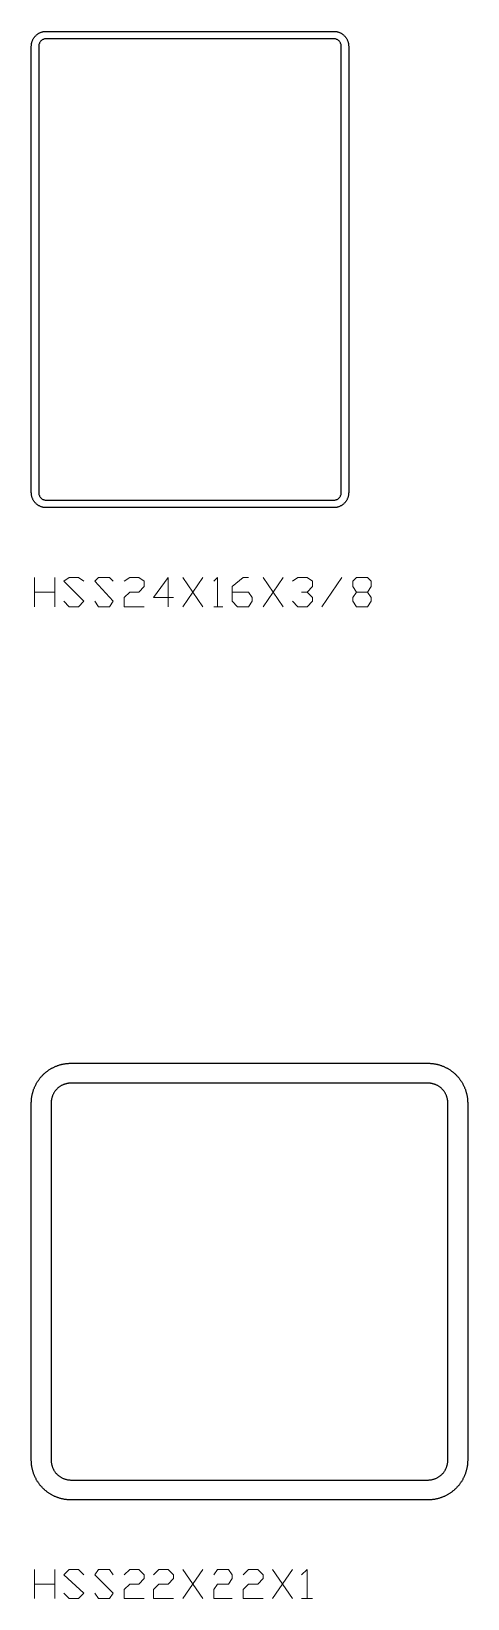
# Model space of a CAD drawing. Header units: inches. Extents: x 0 to 975, y -1305 to 34.
# Drawn here: x 100 to 122, y -105 to -26 of the extents above; entities that cross this region are included whole.
import ezdxf

# ---------------------------------------------------------------- set-up
doc = ezdxf.new("R2010")
doc.units = ezdxf.units.IN
doc.header["$MEASUREMENT"] = 0
doc.layers.add('AISC_STEEL', color=7, linetype='Continuous')

msp = doc.modelspace()

# ---------------------------------------------------------------- linework, layer by layer
at = {"color": 3, "lineweight": 0}
for p, q in [((100.164, -54.996), (100.164, -53.521)), ((101.178, -53.521), (101.178, -54.996)), ((107.633, -53.521), (108.647, -54.996)), ((107.633, -54.996), (108.647, -53.521)), ((111.691, -53.521), (112.705, -54.996)), ((111.691, -54.996), (112.705, -53.521)), ((114.642, -54.996), (115.656, -53.521)), ((100.164, -54.259), (101.178, -54.259)), ((109.201, -54.996), (109.662, -54.996)), ((100.164, -104.978), (100.164, -103.502)), ((100.164, -104.24), (101.178, -104.24)), ((101.178, -103.502), (101.178, -104.978)), ((107.633, -103.502), (108.647, -104.978)), ((107.633, -104.978), (108.647, -103.502)), ((112.152, -103.502), (113.166, -104.978)), ((112.152, -104.978), (113.166, -103.502)), ((113.627, -104.978), (114.18, -104.978))]:
    msp.add_line(p, q, dxfattribs=at)
for points in [[(101.639, -54.72), (101.916, -54.996), (102.377, -54.996), (102.653, -54.72), (101.639, -53.705), (101.916, -53.521), (102.377, -53.521), (102.653, -53.705)], [(103.207, -54.72), (103.391, -54.996), (103.944, -54.996), (104.129, -54.72), (103.207, -53.705), (103.391, -53.521), (103.944, -53.521), (104.129, -53.705)], [(104.682, -53.705), (104.959, -53.521), (105.42, -53.521), (105.697, -53.705), (105.697, -53.982), (105.42, -54.259), (104.959, -54.259), (104.682, -54.535), (104.682, -54.996), (105.697, -54.996)], [(107.172, -54.535), (106.158, -54.535), (106.895, -53.521), (106.895, -54.996)], [(109.201, -53.705), (109.385, -53.521), (109.385, -54.996)], [(110.123, -54.259), (110.953, -54.259), (111.137, -54.535), (111.137, -54.72), (110.953, -54.996), (110.4, -54.996), (110.123, -54.72), (110.123, -53.982), (110.676, -53.521), (110.953, -53.521)], [(113.166, -53.705), (113.443, -53.521), (113.904, -53.521), (114.18, -53.705), (114.18, -53.982), (113.904, -54.259), (113.627, -54.259)], [(116.947, -54.259), (117.131, -54.535), (117.131, -54.72), (116.947, -54.996), (116.394, -54.996), (116.209, -54.72), (116.209, -54.535), (116.394, -54.259), (116.947, -54.259), (117.131, -53.982), (117.131, -53.705), (116.947, -53.521), (116.394, -53.521), (116.209, -53.705), (116.209, -53.982), (116.394, -54.259)], [(113.904, -54.259), (114.18, -54.535), (114.18, -54.72), (113.904, -54.996), (113.443, -54.996), (113.166, -54.72)], [(101.639, -104.701), (101.916, -104.978), (102.377, -104.978), (102.653, -104.701), (101.639, -103.779), (101.916, -103.502), (102.377, -103.502), (102.653, -103.779)], [(103.207, -104.701), (103.391, -104.978), (103.944, -104.978), (104.129, -104.701), (103.207, -103.779), (103.391, -103.502), (103.944, -103.502), (104.129, -103.779)], [(104.682, -103.779), (104.959, -103.502), (105.42, -103.502), (105.697, -103.779), (105.697, -103.963), (105.42, -104.24), (104.959, -104.24), (104.682, -104.517), (104.682, -104.978), (105.697, -104.978)], [(106.158, -103.779), (106.434, -103.502), (106.895, -103.502), (107.172, -103.779), (107.172, -103.963), (106.895, -104.24), (106.434, -104.24), (106.158, -104.517), (106.158, -104.978), (107.172, -104.978)], [(109.201, -103.779), (109.385, -103.502), (109.938, -103.502), (110.123, -103.779), (110.123, -103.963), (109.938, -104.24), (109.385, -104.24), (109.201, -104.517), (109.201, -104.978), (110.123, -104.978)], [(110.676, -103.779), (110.953, -103.502), (111.414, -103.502), (111.691, -103.779), (111.691, -103.963), (111.414, -104.24), (110.953, -104.24), (110.676, -104.517), (110.676, -104.978), (111.691, -104.978)], [(113.627, -103.779), (113.904, -103.502), (113.904, -104.978)]]:
    msp.add_lwpolyline(points, dxfattribs=at)
at = {"layer": 'AISC_STEEL'}
for points in [[(115.25, -26), (115.279, -26.001), (115.309, -26.002), (115.338, -26.005), (115.367, -26.009), (115.396, -26.014), (115.425, -26.021), (115.454, -26.028), (115.482, -26.037), (115.51, -26.046), (115.537, -26.057), (115.564, -26.069), (115.59, -26.082), (115.616, -26.096), (115.642, -26.111), (115.667, -26.126), (115.691, -26.143), (115.714, -26.161), (115.737, -26.18), (115.759, -26.199), (115.78, -26.22), (115.801, -26.241), (115.82, -26.263), (115.839, -26.286), (115.857, -26.309), (115.874, -26.333), (115.889, -26.358), (115.904, -26.384), (115.918, -26.41), (115.931, -26.436), (115.943, -26.463), (115.954, -26.49), (115.963, -26.518), (115.972, -26.546), (115.979, -26.575), (115.986, -26.604), (115.991, -26.633), (115.995, -26.662), (115.998, -26.691), (115.999, -26.721), (116, -26.75), (116, -49.25), (115.999, -49.279), (115.998, -49.309), (115.995, -49.338), (115.991, -49.367), (115.986, -49.396), (115.979, -49.425), (115.972, -49.454), (115.963, -49.482), (115.954, -49.51), (115.943, -49.537), (115.931, -49.564), (115.918, -49.59), (115.904, -49.616), (115.889, -49.642), (115.874, -49.667), (115.857, -49.691), (115.839, -49.714), (115.82, -49.737), (115.801, -49.759), (115.78, -49.78), (115.759, -49.801), (115.737, -49.82), (115.714, -49.839), (115.691, -49.857), (115.667, -49.874), (115.642, -49.889), (115.616, -49.904), (115.59, -49.918), (115.564, -49.931), (115.537, -49.943), (115.51, -49.954), (115.482, -49.963), (115.454, -49.972), (115.425, -49.979), (115.396, -49.986), (115.367, -49.991), (115.338, -49.995), (115.309, -49.998), (115.279, -49.999), (115.25, -50), (100.75, -50), (100.721, -49.999), (100.691, -49.998), (100.662, -49.995), (100.633, -49.991), (100.604, -49.986), (100.575, -49.979), (100.546, -49.972), (100.518, -49.963), (100.49, -49.954), (100.463, -49.943), (100.436, -49.931), (100.41, -49.918), (100.384, -49.904), (100.358, -49.889), (100.333, -49.874), (100.309, -49.857), (100.286, -49.839), (100.263, -49.82), (100.241, -49.801), (100.22, -49.78), (100.199, -49.759), (100.18, -49.737), (100.161, -49.714), (100.143, -49.691), (100.126, -49.667), (100.111, -49.642), (100.096, -49.616), (100.082, -49.59), (100.069, -49.564), (100.057, -49.537), (100.046, -49.51), (100.037, -49.482), (100.028, -49.454), (100.021, -49.425), (100.014, -49.396), (100.009, -49.367), (100.005, -49.338), (100.002, -49.309), (100.001, -49.279), (100, -49.25), (100, -26.75), (100.001, -26.721), (100.002, -26.691), (100.005, -26.662), (100.009, -26.633), (100.014, -26.604), (100.021, -26.575), (100.028, -26.546), (100.037, -26.518), (100.046, -26.49), (100.057, -26.463), (100.069, -26.436), (100.082, -26.41), (100.096, -26.384), (100.111, -26.358), (100.126, -26.333), (100.143, -26.309), (100.161, -26.286), (100.18, -26.263), (100.199, -26.241), (100.22, -26.22), (100.241, -26.199), (100.263, -26.18), (100.286, -26.161), (100.309, -26.143), (100.333, -26.126), (100.358, -26.111), (100.384, -26.096), (100.41, -26.082), (100.436, -26.069), (100.463, -26.057), (100.49, -26.046), (100.518, -26.037), (100.546, -26.028), (100.575, -26.021), (100.604, -26.014), (100.633, -26.009), (100.662, -26.005), (100.691, -26.002), (100.721, -26.001), (100.75, -26)], [(100.75, -26.375), (100.721, -26.376), (100.691, -26.38), (100.662, -26.385), (100.634, -26.393), (100.606, -26.404), (100.58, -26.416), (100.554, -26.43), (100.53, -26.447), (100.506, -26.465), (100.485, -26.485), (100.465, -26.506), (100.447, -26.53), (100.43, -26.554), (100.416, -26.58), (100.404, -26.606), (100.393, -26.634), (100.385, -26.662), (100.38, -26.691), (100.376, -26.721), (100.375, -26.75), (100.375, -49.25), (100.376, -49.279), (100.38, -49.309), (100.385, -49.338), (100.393, -49.366), (100.404, -49.394), (100.416, -49.42), (100.43, -49.446), (100.447, -49.47), (100.465, -49.494), (100.485, -49.515), (100.506, -49.535), (100.53, -49.553), (100.554, -49.57), (100.58, -49.584), (100.606, -49.596), (100.634, -49.607), (100.662, -49.615), (100.691, -49.62), (100.721, -49.624), (100.75, -49.625), (115.25, -49.625), (115.279, -49.624), (115.309, -49.62), (115.338, -49.615), (115.366, -49.607), (115.394, -49.596), (115.42, -49.584), (115.446, -49.57), (115.47, -49.553), (115.494, -49.535), (115.515, -49.515), (115.535, -49.494), (115.553, -49.47), (115.57, -49.446), (115.584, -49.42), (115.596, -49.394), (115.607, -49.366), (115.615, -49.338), (115.62, -49.309), (115.624, -49.279), (115.625, -49.25), (115.625, -26.75), (115.624, -26.721), (115.62, -26.691), (115.615, -26.662), (115.607, -26.634), (115.596, -26.606), (115.584, -26.58), (115.57, -26.554), (115.553, -26.53), (115.535, -26.506), (115.515, -26.485), (115.494, -26.465), (115.47, -26.447), (115.446, -26.43), (115.42, -26.416), (115.394, -26.404), (115.366, -26.393), (115.338, -26.385), (115.309, -26.38), (115.279, -26.376), (115.25, -26.375)], [(120, -78), (120.033, -78), (120.065, -78.001), (120.098, -78.002), (120.131, -78.004), (120.163, -78.007), (120.196, -78.01), (120.229, -78.013), (120.261, -78.017), (120.293, -78.022), (120.326, -78.027), (120.358, -78.032), (120.39, -78.038), (120.422, -78.045), (120.454, -78.052), (120.486, -78.06), (120.518, -78.068), (120.549, -78.077), (120.581, -78.086), (120.612, -78.096), (120.643, -78.106), (120.674, -78.117), (120.705, -78.128), (120.735, -78.14), (120.765, -78.152), (120.795, -78.165), (120.825, -78.178), (120.855, -78.192), (120.885, -78.206), (120.914, -78.221), (120.943, -78.236), (120.972, -78.252), (121, -78.268), (121.028, -78.285), (121.056, -78.302), (121.084, -78.319), (121.111, -78.337), (121.138, -78.355), (121.165, -78.374), (121.191, -78.394), (121.218, -78.413), (121.243, -78.433), (121.269, -78.454), (121.294, -78.475), (121.319, -78.496), (121.343, -78.518), (121.367, -78.54), (121.391, -78.563), (121.414, -78.586), (121.437, -78.609), (121.46, -78.633), (121.482, -78.657), (121.504, -78.681), (121.525, -78.706), (121.546, -78.731), (121.567, -78.757), (121.587, -78.782), (121.606, -78.809), (121.626, -78.835), (121.645, -78.862), (121.663, -78.889), (121.681, -78.916), (121.698, -78.944), (121.715, -78.972), (121.732, -79), (121.748, -79.028), (121.764, -79.057), (121.779, -79.086), (121.794, -79.115), (121.808, -79.145), (121.822, -79.175), (121.835, -79.205), (121.848, -79.235), (121.86, -79.265), (121.872, -79.295), (121.883, -79.326), (121.894, -79.357), (121.904, -79.388), (121.914, -79.419), (121.923, -79.451), (121.932, -79.482), (121.94, -79.514), (121.948, -79.546), (121.955, -79.578), (121.962, -79.61), (121.968, -79.642), (121.973, -79.674), (121.978, -79.707), (121.983, -79.739), (121.987, -79.771), (121.99, -79.804), (121.993, -79.837), (121.996, -79.869), (121.998, -79.902), (121.999, -79.935), (122, -79.967), (122, -80), (122, -98), (122, -98.033), (121.999, -98.065), (121.998, -98.098), (121.996, -98.131), (121.993, -98.163), (121.99, -98.196), (121.987, -98.229), (121.983, -98.261), (121.978, -98.293), (121.973, -98.326), (121.968, -98.358), (121.962, -98.39), (121.955, -98.422), (121.948, -98.454), (121.94, -98.486), (121.932, -98.518), (121.923, -98.549), (121.914, -98.581), (121.904, -98.612), (121.894, -98.643), (121.883, -98.674), (121.872, -98.705), (121.86, -98.735), (121.848, -98.765), (121.835, -98.795), (121.822, -98.825), (121.808, -98.855), (121.794, -98.885), (121.779, -98.914), (121.764, -98.943), (121.748, -98.972), (121.732, -99), (121.715, -99.028), (121.698, -99.056), (121.681, -99.084), (121.663, -99.111), (121.645, -99.138), (121.626, -99.165), (121.606, -99.191), (121.587, -99.218), (121.567, -99.243), (121.546, -99.269), (121.525, -99.294), (121.504, -99.319), (121.482, -99.343), (121.46, -99.367), (121.437, -99.391), (121.414, -99.414), (121.391, -99.437), (121.367, -99.46), (121.343, -99.482), (121.319, -99.504), (121.294, -99.525), (121.269, -99.546), (121.243, -99.567), (121.218, -99.587), (121.191, -99.606), (121.165, -99.626), (121.138, -99.645), (121.111, -99.663), (121.084, -99.681), (121.056, -99.698), (121.028, -99.715), (121, -99.732), (120.972, -99.748), (120.943, -99.764), (120.914, -99.779), (120.885, -99.794), (120.855, -99.808), (120.825, -99.822), (120.795, -99.835), (120.765, -99.848), (120.735, -99.86), (120.705, -99.872), (120.674, -99.883), (120.643, -99.894), (120.612, -99.904), (120.581, -99.914), (120.549, -99.923), (120.518, -99.932), (120.486, -99.94), (120.454, -99.948), (120.422, -99.955), (120.39, -99.962), (120.358, -99.968), (120.326, -99.973), (120.293, -99.978), (120.261, -99.983), (120.229, -99.987), (120.196, -99.99), (120.163, -99.993), (120.131, -99.996), (120.098, -99.998), (120.065, -99.999), (120.033, -100), (120, -100), (102, -100), (101.967, -100), (101.935, -99.999), (101.902, -99.998), (101.869, -99.996), (101.837, -99.993), (101.804, -99.99), (101.771, -99.987), (101.739, -99.983), (101.707, -99.978), (101.674, -99.973), (101.642, -99.968), (101.61, -99.962), (101.578, -99.955), (101.546, -99.948), (101.514, -99.94), (101.482, -99.932), (101.451, -99.923), (101.419, -99.914), (101.388, -99.904), (101.357, -99.894), (101.326, -99.883), (101.295, -99.872), (101.265, -99.86), (101.235, -99.848), (101.205, -99.835), (101.175, -99.822), (101.145, -99.808), (101.115, -99.794), (101.086, -99.779), (101.057, -99.764), (101.028, -99.748), (101, -99.732), (100.972, -99.715), (100.944, -99.698), (100.916, -99.681), (100.889, -99.663), (100.862, -99.645), (100.835, -99.626), (100.809, -99.606), (100.782, -99.587), (100.757, -99.567), (100.731, -99.546), (100.706, -99.525), (100.681, -99.504), (100.657, -99.482), (100.633, -99.46), (100.609, -99.437), (100.586, -99.414), (100.563, -99.391), (100.54, -99.367), (100.518, -99.343), (100.496, -99.319), (100.475, -99.294), (100.454, -99.269), (100.433, -99.243), (100.413, -99.218), (100.394, -99.191), (100.374, -99.165), (100.355, -99.138), (100.337, -99.111), (100.319, -99.084), (100.302, -99.056), (100.285, -99.028), (100.268, -99), (100.252, -98.972), (100.236, -98.943), (100.221, -98.914), (100.206, -98.885), (100.192, -98.855), (100.178, -98.825), (100.165, -98.795), (100.152, -98.765), (100.14, -98.735), (100.128, -98.705), (100.117, -98.674), (100.106, -98.643), (100.096, -98.612), (100.086, -98.581), (100.077, -98.549), (100.068, -98.518), (100.06, -98.486), (100.052, -98.454), (100.045, -98.422), (100.038, -98.39), (100.032, -98.358), (100.027, -98.326), (100.022, -98.293), (100.017, -98.261), (100.013, -98.229), (100.01, -98.196), (100.007, -98.163), (100.004, -98.131), (100.002, -98.098), (100.001, -98.065), (100, -98.033), (100, -98), (100, -80), (100, -79.967), (100.001, -79.935), (100.002, -79.902), (100.004, -79.869), (100.007, -79.837), (100.01, -79.804), (100.013, -79.771), (100.017, -79.739), (100.022, -79.707), (100.027, -79.674), (100.032, -79.642), (100.038, -79.61), (100.045, -79.578), (100.052, -79.546), (100.06, -79.514), (100.068, -79.482), (100.077, -79.451), (100.086, -79.419), (100.096, -79.388), (100.106, -79.357), (100.117, -79.326), (100.128, -79.295), (100.14, -79.265), (100.152, -79.235), (100.165, -79.205), (100.178, -79.175), (100.192, -79.145), (100.206, -79.115), (100.221, -79.086), (100.236, -79.057), (100.252, -79.028), (100.268, -79), (100.285, -78.972), (100.302, -78.944), (100.319, -78.916), (100.337, -78.889), (100.355, -78.862), (100.374, -78.835), (100.394, -78.809), (100.413, -78.782), (100.433, -78.757), (100.454, -78.731), (100.475, -78.706), (100.496, -78.681), (100.518, -78.657), (100.54, -78.633), (100.563, -78.609), (100.586, -78.586), (100.609, -78.563), (100.633, -78.54), (100.657, -78.518), (100.681, -78.496), (100.706, -78.475), (100.731, -78.454), (100.757, -78.433), (100.782, -78.413), (100.809, -78.394), (100.835, -78.374), (100.862, -78.355), (100.889, -78.337), (100.916, -78.319), (100.944, -78.302), (100.972, -78.285), (101, -78.268), (101.028, -78.252), (101.057, -78.236), (101.086, -78.221), (101.115, -78.206), (101.145, -78.192), (101.175, -78.178), (101.205, -78.165), (101.235, -78.152), (101.265, -78.14), (101.295, -78.128), (101.326, -78.117), (101.357, -78.106), (101.388, -78.096), (101.419, -78.086), (101.451, -78.077), (101.482, -78.068), (101.514, -78.06), (101.546, -78.052), (101.578, -78.045), (101.61, -78.038), (101.642, -78.032), (101.674, -78.027), (101.707, -78.022), (101.739, -78.017), (101.771, -78.013), (101.804, -78.01), (101.837, -78.007), (101.869, -78.004), (101.902, -78.002), (101.935, -78.001), (101.967, -78), (102, -78)], [(102, -79), (101.97, -79), (101.941, -79.002), (101.911, -79.004), (101.882, -79.007), (101.852, -79.011), (101.823, -79.016), (101.794, -79.021), (101.765, -79.028), (101.736, -79.035), (101.708, -79.044), (101.68, -79.053), (101.652, -79.063), (101.624, -79.073), (101.597, -79.085), (101.57, -79.097), (101.543, -79.11), (101.517, -79.124), (101.491, -79.139), (101.466, -79.154), (101.441, -79.171), (101.417, -79.188), (101.393, -79.205), (101.37, -79.223), (101.347, -79.242), (101.325, -79.262), (101.303, -79.282), (101.282, -79.303), (101.262, -79.325), (101.242, -79.347), (101.223, -79.37), (101.205, -79.393), (101.188, -79.417), (101.171, -79.441), (101.154, -79.466), (101.139, -79.491), (101.124, -79.517), (101.11, -79.543), (101.097, -79.57), (101.085, -79.597), (101.073, -79.624), (101.063, -79.652), (101.053, -79.68), (101.044, -79.708), (101.035, -79.736), (101.028, -79.765), (101.021, -79.794), (101.016, -79.823), (101.011, -79.852), (101.007, -79.882), (101.004, -79.911), (101.002, -79.941), (101, -79.97), (101, -80), (101, -98), (101, -98.03), (101.002, -98.059), (101.004, -98.089), (101.007, -98.118), (101.011, -98.148), (101.016, -98.177), (101.021, -98.206), (101.028, -98.235), (101.035, -98.264), (101.044, -98.292), (101.053, -98.32), (101.063, -98.348), (101.073, -98.376), (101.085, -98.403), (101.097, -98.43), (101.11, -98.457), (101.124, -98.483), (101.139, -98.509), (101.154, -98.534), (101.171, -98.559), (101.188, -98.583), (101.205, -98.607), (101.223, -98.63), (101.242, -98.653), (101.262, -98.675), (101.282, -98.697), (101.303, -98.718), (101.325, -98.738), (101.347, -98.758), (101.37, -98.777), (101.393, -98.795), (101.417, -98.812), (101.441, -98.829), (101.466, -98.846), (101.491, -98.861), (101.517, -98.876), (101.543, -98.89), (101.57, -98.903), (101.597, -98.915), (101.624, -98.927), (101.652, -98.937), (101.68, -98.947), (101.708, -98.956), (101.736, -98.965), (101.765, -98.972), (101.794, -98.979), (101.823, -98.984), (101.852, -98.989), (101.882, -98.993), (101.911, -98.996), (101.941, -98.998), (101.97, -99), (102, -99), (120, -99), (120.03, -99), (120.059, -98.998), (120.089, -98.996), (120.118, -98.993), (120.148, -98.989), (120.177, -98.984), (120.206, -98.979), (120.235, -98.972), (120.264, -98.965), (120.292, -98.956), (120.32, -98.947), (120.348, -98.937), (120.376, -98.927), (120.403, -98.915), (120.43, -98.903), (120.457, -98.89), (120.483, -98.876), (120.509, -98.861), (120.534, -98.846), (120.559, -98.829), (120.583, -98.812), (120.607, -98.795), (120.63, -98.777), (120.653, -98.758), (120.675, -98.738), (120.697, -98.718), (120.718, -98.697), (120.738, -98.675), (120.758, -98.653), (120.777, -98.63), (120.795, -98.607), (120.812, -98.583), (120.829, -98.559), (120.846, -98.534), (120.861, -98.509), (120.876, -98.483), (120.89, -98.457), (120.903, -98.43), (120.915, -98.403), (120.927, -98.376), (120.937, -98.348), (120.947, -98.32), (120.956, -98.292), (120.965, -98.264), (120.972, -98.235), (120.979, -98.206), (120.984, -98.177), (120.989, -98.148), (120.993, -98.118), (120.996, -98.089), (120.998, -98.059), (121, -98.03), (121, -98), (121, -80), (121, -79.97), (120.998, -79.941), (120.996, -79.911), (120.993, -79.882), (120.989, -79.852), (120.984, -79.823), (120.979, -79.794), (120.972, -79.765), (120.965, -79.736), (120.956, -79.708), (120.947, -79.68), (120.937, -79.652), (120.927, -79.624), (120.915, -79.597), (120.903, -79.57), (120.89, -79.543), (120.876, -79.517), (120.861, -79.491), (120.846, -79.466), (120.829, -79.441), (120.812, -79.417), (120.795, -79.393), (120.777, -79.37), (120.758, -79.347), (120.738, -79.325), (120.718, -79.303), (120.697, -79.282), (120.675, -79.262), (120.653, -79.242), (120.63, -79.223), (120.607, -79.205), (120.583, -79.188), (120.559, -79.171), (120.534, -79.154), (120.509, -79.139), (120.483, -79.124), (120.457, -79.11), (120.43, -79.097), (120.403, -79.085), (120.376, -79.073), (120.348, -79.063), (120.32, -79.053), (120.292, -79.044), (120.264, -79.035), (120.235, -79.028), (120.206, -79.021), (120.177, -79.016), (120.148, -79.011), (120.118, -79.007), (120.089, -79.004), (120.059, -79.002), (120.03, -79), (120, -79)]]:
    msp.add_lwpolyline(points, close=True, dxfattribs=at)

doc.saveas('drawing.dxf')
